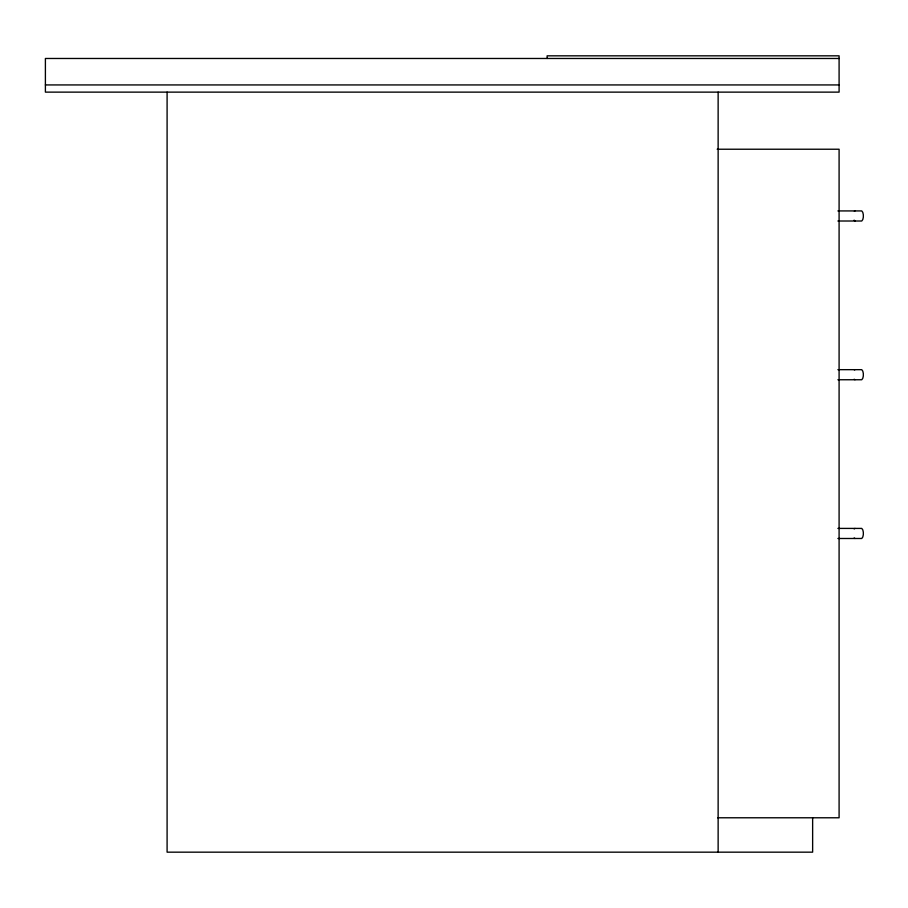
<?xml version="1.0" encoding="UTF-8"?>
<svg xmlns="http://www.w3.org/2000/svg" width="908" height="908" viewBox="0 0 908 908"><rect width="100%" height="100%" fill="white"/><g stroke="black" fill="none" stroke-linecap="round" stroke-linejoin="round"><path stroke-width="1.36" d="M854.178 528.933L854.961 528.411M854.36 211.178L854.961 210.928M854.36 369.919L854.961 369.669M839.094 58.475L45.4 58.475L45.4 92.128L839.094 92.128L839.094 55.831L547.127 55.831L547.127 58.475M45.4 84.932L839.094 84.932M717.172 149.23L839.094 149.23L839.094 817.779L717.649 817.779M837.891 210.928L861.76 210.928C863.928 212.393 863.928 219.543 861.76 221.007L837.891 221.007M837.891 369.669L861.76 369.669C863.928 371.134 863.928 378.284 861.76 379.748L837.891 379.748M837.891 528.411L861.76 528.411C863.928 529.875 863.928 537.025 861.76 538.489L837.891 538.489M854.961 221.007L854.11 220.167M854.961 379.748L854.178 379.238M854.961 538.489L854.178 537.967M812.637 817.779L812.637 852.169L167.095 852.169L167.095 92.128M718.137 92.128L718.137 852.169"/></g></svg>
